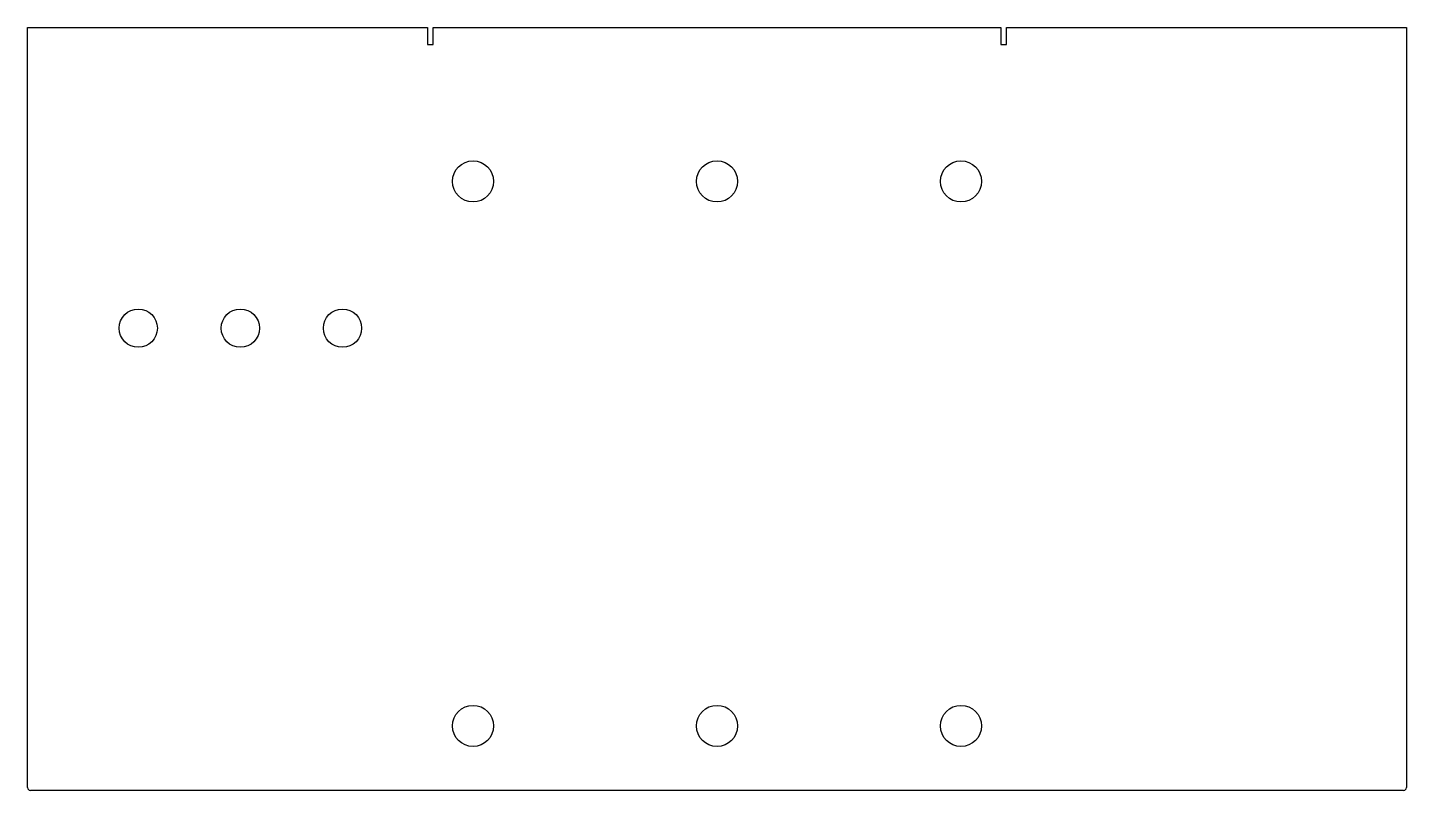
# Model space of a CAD drawing. Header units: inches. Extents: x -35 to 86, y 0 to 67.
import ezdxf

# ---------------------------------------------------------------- set-up
doc = ezdxf.new("R2010")
doc.units = ezdxf.units.IN
doc.header["$MEASUREMENT"] = 0

msp = doc.modelspace()

# ---------------------------------------------------------------- linework, layer by layer
at = {"color": 7, "linetype": 'Continuous', "lineweight": 25}
for p, q in [((-35.25, 0.25), (-35.25, 67.25)), ((-35.25, 67.25), (0, 67.25)), ((0, 67.25), (0, 65.75)), ((0.5, 65.75), (0.5, 67.25)), ((0.5, 67.25), (50.5, 67.25)), ((50.5, 67.25), (50.5, 65.75)), ((51, 65.75), (51, 67.25)), ((51, 67.25), (86.25, 67.25)), ((86.25, 67.25), (86.25, 0.25)), ((0, 65.75), (0.5, 65.75)), ((50.5, 65.75), (51, 65.75)), ((86, 0), (-35, 0))]:
    msp.add_line(p, q, dxfattribs=at)
for centre, radius in [((4, 53.6875), 1.8125), ((25.5, 53.6875), 1.8125), ((47, 53.6875), 1.8125), ((-25.5, 40.75), 1.6875), ((-16.5, 40.75), 1.6875), ((-7.5, 40.75), 1.6875), ((4, 5.6875), 1.8125), ((25.5, 5.6875), 1.8125), ((47, 5.6875), 1.8125)]:
    msp.add_circle(centre, radius, dxfattribs=at)
for centre, start, end in [((-35, 0.25), 180, 270), ((86, 0.25), 270, 0)]:
    msp.add_arc(centre, 0.25, start, end, dxfattribs=at)

doc.saveas('drawing.dxf')
